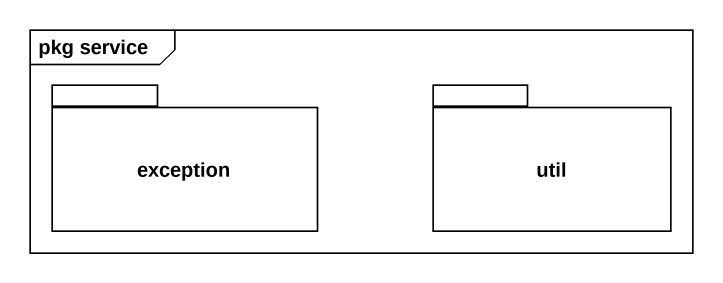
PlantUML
@startuml
mainframe pkg service
package "exception" as exception_ {
}
package util {
}
@enduml
